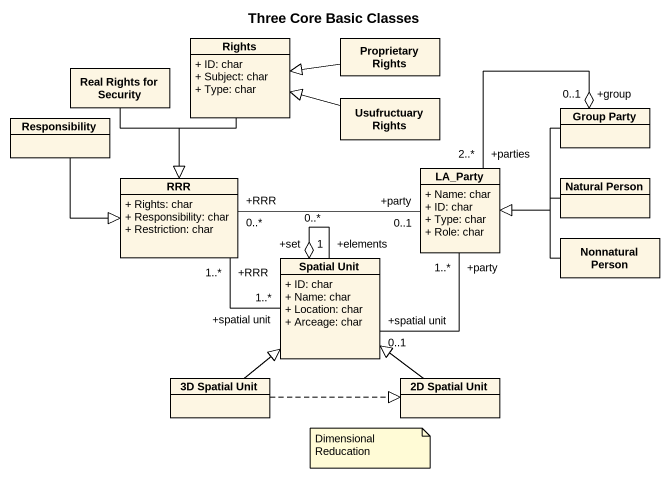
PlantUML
@startuml
title Three Core Basic Classes
hide circle
hide empty members
skinparam classAttributeIconSize 0
class Rights {
  + ID: char
  + Subject: char
  + Type: char
}
class "Proprietary Rights" as Proprietary_Rights
class "Real Rights for Security" as Real_Rights_for_Security
class "Usufructuary Rights" as Usufructuary_Rights
class Responsibility
class "Group Party" as Group_Party
class RRR {
  + Rights: char
  + Responsibility: char
  + Restriction: char
}
class LA_Party {
  + Name: char
  + ID: char
  + Type: char
  + Role: char
}
class "Natural Person" as Natural_Person
class "Nonnatural Person" as Nonnatural_Person
class "Spatial Unit" as Spatial_Unit {
  + ID: char
  + Name: char
  + Location: char
  + Arceage: char
}
class "3D Spatial Unit" as c3D_Spatial_Unit
class "2D Spatial Unit" as c2D_Spatial_Unit
Rights --|> RRR
Proprietary_Rights -left-|> Rights
Real_Rights_for_Security --|> RRR
Usufructuary_Rights -left-|> Rights
Responsibility --|> RRR
Group_Party -left-|> LA_Party
RRR "+RRR\n0..*" -right- "+party\n0..1" LA_Party
RRR "+RRR\n1..*" -right- "+spatial unit\n1..*" Spatial_Unit
LA_Party "+parties\n2..*" -right-o "+group\n0..1" Group_Party
Natural_Person -left-|> LA_Party
Nonnatural_Person -left-|> LA_Party
Spatial_Unit "+spatial unit\n0..1" -up- "+party\n1..*" LA_Party
Spatial_Unit "+elements\n0..*" --o "+set\n1" Spatial_Unit
c3D_Spatial_Unit -up-|> Spatial_Unit
c3D_Spatial_Unit .right.|> c2D_Spatial_Unit
c2D_Spatial_Unit -up-|> Spatial_Unit
note as N1
  Dimensional Reducation
end note
@enduml
